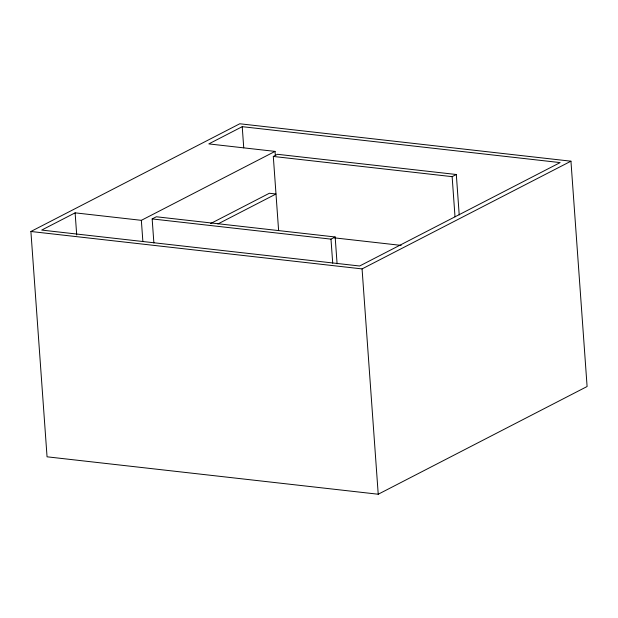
<?xml version="1.0" encoding="UTF-8"?>
<svg xmlns="http://www.w3.org/2000/svg" width="618" height="618" viewBox="0 0 618 618"><rect width="100%" height="100%" fill="white"/><g stroke="black" fill="none" stroke-linecap="round" stroke-linejoin="round"><path stroke-width="0.93" d="M30.9 231.487L239.776 123.77L570.947 161.19L587.1 386.513L378.224 494.23L47.053 456.81L30.9 231.487L362.071 268.907L570.947 161.19M275.041 151.395L141.352 220.332L75.118 212.847L41.7 230.081L359.622 266.003L560.147 162.596L242.225 126.675L208.807 143.909L275.041 151.395L275.311 155.242M153.882 242.998L152.159 218.926L156.331 216.771L335.165 236.98L337.088 263.77M278.618 230.591L273.303 156.447L277.482 154.299L456.316 174.5L459.213 214.94M210.506 223.616L269.371 193.256L275.999 194.006L217.938 223.948M152.159 218.926L330.985 239.135L335.165 236.98M273.303 156.447L452.137 176.655L456.316 174.5M334.176 237.83L401.152 245.392M452.137 176.655L455.018 216.848M362.071 268.907L378.224 494.23M330.985 239.135L332.716 263.206M242.225 126.675L243.739 147.857M141.352 220.332L142.874 241.514M75.118 212.847L76.709 234.994"/></g></svg>
